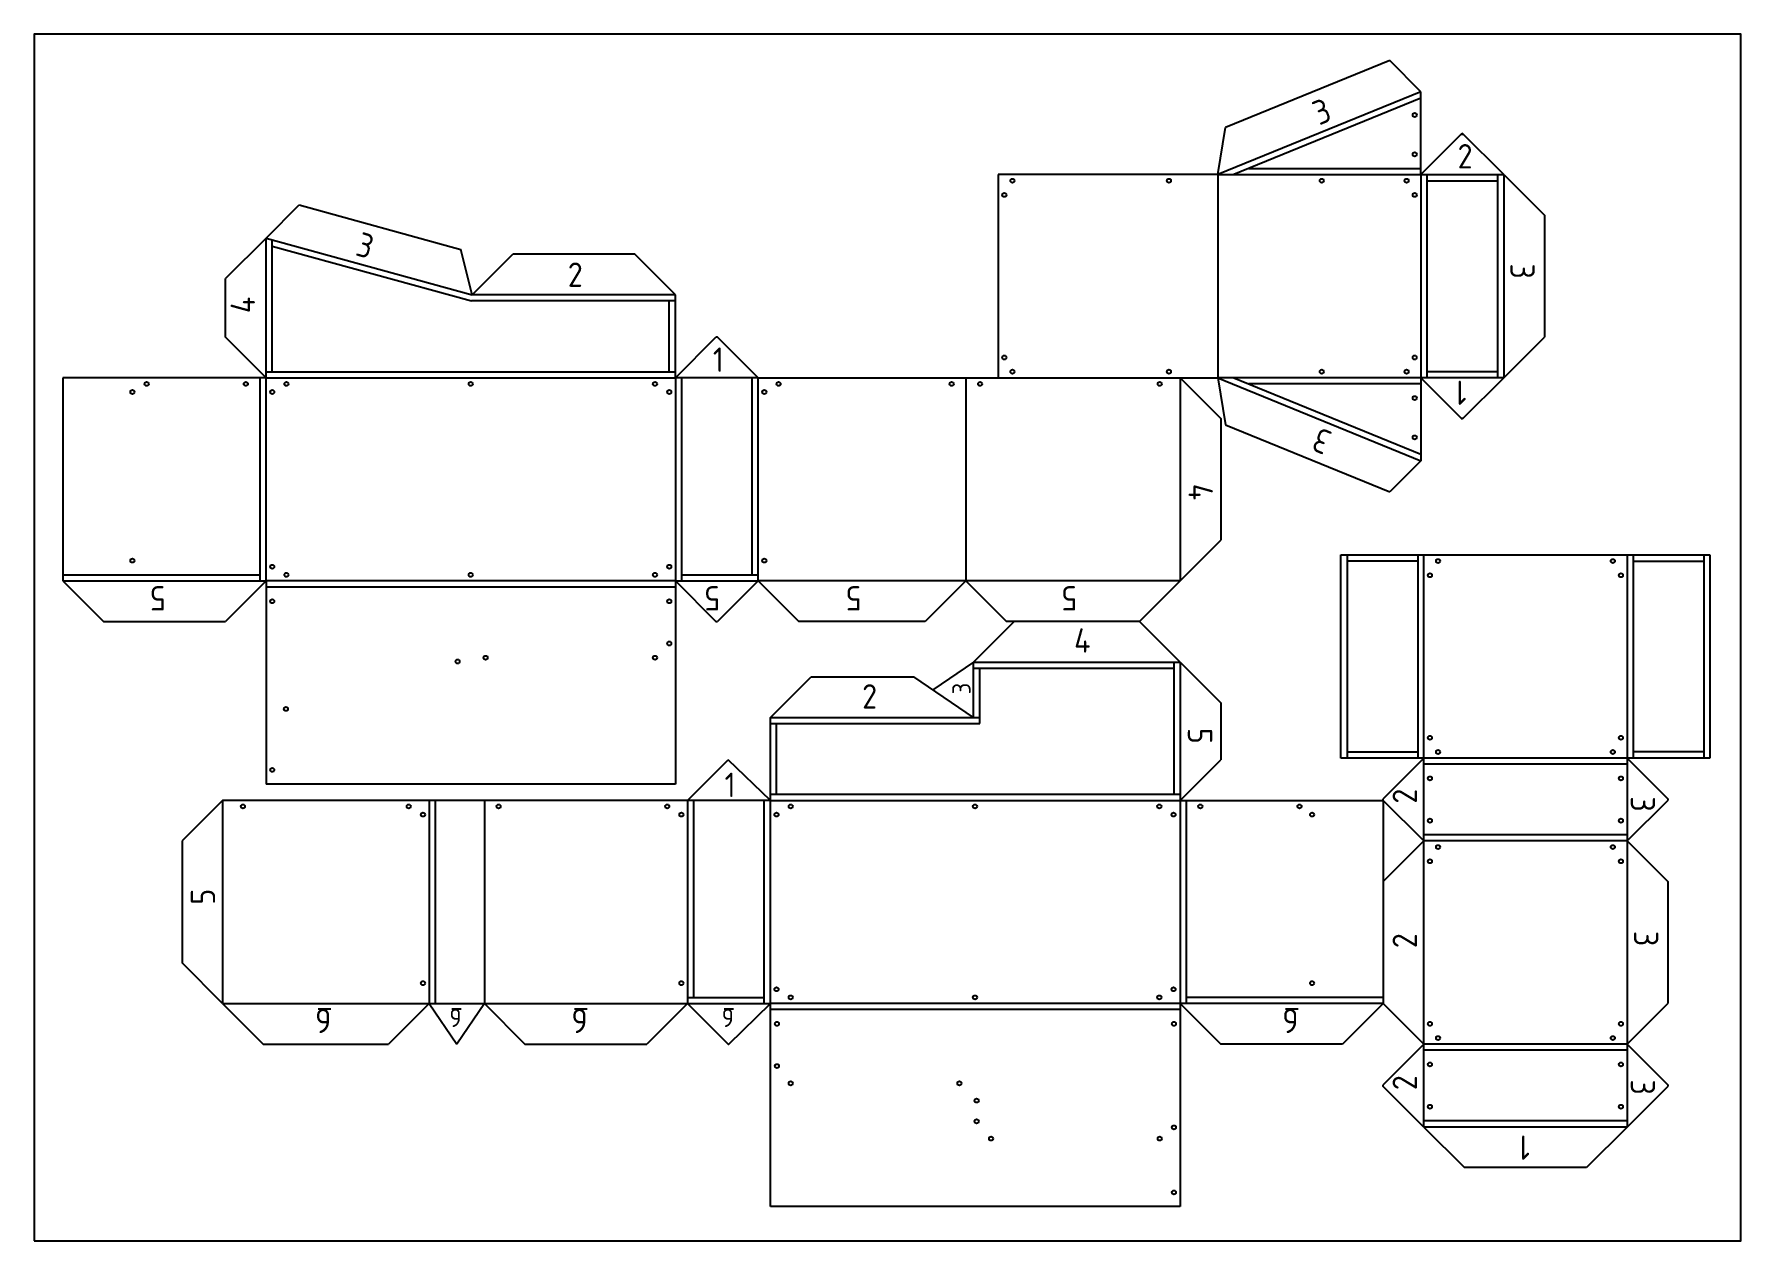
# Model space of a CAD drawing. Header units: centimetres. Extents: x 0 to 42, y 0 to 29.7.
import ezdxf

# ---------------------------------------------------------------- set-up
doc = ezdxf.new("R2010")
doc.units = ezdxf.units.CM
for name, color, linetype in [('contorno', 3, 'Continuous'), ('corte', 5, 'Continuous'), ('dobras', 6, 'Continuous'), ('gravura', 1, 'Continuous')]:
    doc.layers.add(name, color=color, linetype=linetype)
doc.styles.add('Mobiliário 1_10', font='isocp3.shx', dxfattribs={"height": 0.6})

msp = doc.modelspace()

# ---------------------------------------------------------------- linework, layer by layer
msp.add_lwpolyline([(0, 0), (42, 0), (42, 29.7), (0, 29.7)], close=True)
at = {"layer": 'contorno'}
for p, q in [((34.125, 28.12), (29.522, 26.242)), ((29.89, 26.392), (34.125, 26.392)), ((34.275, 26.242), (34.275, 21.242)), ((34.275, 26.092), (36.015, 26.092)), ((36.015, 26.242), (36.015, 21.242)), ((5.859, 21.392), (5.859, 24.64)), ((5.859, 24.485), (10.759, 23.132)), ((15.779, 23.132), (10.759, 23.132)), ((15.629, 21.392), (15.629, 23.132)), ((5.559, 16.242), (5.559, 21.242)), ((5.709, 21.392), (15.779, 21.392)), ((15.929, 21.242), (15.929, 16.242)), ((17.669, 16.392), (17.669, 21.242)), ((29.522, 21.242), (34.125, 19.364)), ((34.125, 21.092), (29.89, 21.092)), ((36.015, 21.392), (34.275, 21.392)), ((32.309, 16.882), (32.309, 11.882)), ((34.049, 16.882), (34.049, 11.882)), ((39.349, 16.882), (39.349, 11.882)), ((41.089, 16.882), (41.089, 11.882)), ((0.709, 16.392), (5.559, 16.392)), ((15.929, 16.392), (17.819, 16.392)), ((34.049, 16.732), (32.309, 16.732)), ((39.349, 16.732), (41.089, 16.732)), ((15.779, 16.092), (5.709, 16.092)), ((23.119, 14.092), (28.049, 14.092)), ((23.269, 12.732), (23.269, 14.092)), ((28.049, 14.242), (28.049, 10.992)), ((18.119, 12.732), (23.269, 12.732)), ((18.269, 10.992), (18.269, 12.732)), ((23.119, 12.882), (23.269, 12.882)), ((32.309, 12.032), (34.049, 12.032)), ((41.089, 12.032), (39.349, 12.032)), ((39.199, 11.732), (34.199, 11.732)), ((18.119, 10.992), (28.199, 10.992)), ((9.869, 10.842), (9.869, 5.842)), ((16.229, 10.842), (16.229, 5.992)), ((17.969, 5.842), (17.969, 10.842)), ((28.349, 10.842), (28.349, 5.842)), ((39.199, 9.992), (34.199, 9.992)), ((16.079, 5.992), (17.969, 5.992)), ((33.199, 5.992), (28.349, 5.992)), ((6.99, 5.711), (7.302, 5.711)), ((10.276, 5.711), (10.51, 5.711)), ((13.298, 5.711), (13.61, 5.711)), ((16.977, 5.711), (17.211, 5.711)), ((28.199, 5.692), (18.119, 5.692)), ((30.791, 5.711), (31.104, 5.711)), ((39.199, 4.692), (34.199, 4.692)), ((39.199, 2.952), (34.199, 2.952))]:
    msp.add_line(p, q, dxfattribs=at)
at = {"layer": 'corte'}
for p, q in [((33.358, 29.049), (29.318, 27.4)), ((34.125, 28.282), (33.358, 29.049)), ((34.125, 26.242), (34.125, 28.282)), ((29.125, 26.242), (29.318, 27.4)), ((34.125, 26.242), (35.145, 27.262)), ((35.125, 27.242), (35.165, 27.242)), ((36.165, 26.242), (35.145, 27.262)), ((29.125, 26.242), (23.725, 26.242)), ((23.725, 26.242), (23.725, 21.242)), ((36.165, 26.242), (37.165, 25.242)), ((5.709, 24.682), (6.522, 25.495)), ((6.522, 25.495), (10.498, 24.397)), ((37.165, 25.242), (37.165, 22.242)), ((5.709, 24.682), (4.709, 23.682)), ((10.779, 23.282), (10.498, 24.397)), ((10.779, 23.282), (11.779, 24.282)), ((14.779, 24.282), (11.779, 24.282)), ((15.779, 23.282), (14.779, 24.282)), ((4.709, 22.242), (4.709, 23.682)), ((15.779, 21.242), (15.779, 23.282)), ((5.709, 21.242), (4.709, 22.242)), ((15.779, 21.242), (16.779, 22.242)), ((16.819, 22.242), (16.779, 22.242)), ((17.819, 21.242), (16.819, 22.242)), ((36.165, 21.242), (37.165, 22.242)), ((5.709, 21.242), (0.709, 21.242)), ((0.709, 21.242), (0.709, 16.242)), ((17.819, 21.242), (22.929, 21.242)), ((22.929, 21.242), (28.199, 21.242)), ((28.199, 21.242), (29.199, 20.242)), ((28.199, 21.242), (29.125, 21.242)), ((29.125, 21.242), (29.318, 20.083)), ((34.125, 21.242), (34.125, 19.202)), ((34.125, 21.242), (35.145, 20.222)), ((36.165, 21.242), (35.145, 20.222)), ((29.199, 20.242), (29.199, 17.242)), ((35.165, 20.242), (35.125, 20.242)), ((29.318, 20.083), (33.358, 18.435)), ((34.125, 19.202), (33.358, 18.435)), ((28.199, 16.242), (29.199, 17.242)), ((32.159, 11.882), (32.159, 16.882)), ((32.159, 16.882), (34.199, 16.882)), ((34.199, 16.882), (39.199, 16.882)), ((39.199, 16.882), (41.239, 16.882)), ((41.239, 16.882), (41.239, 11.882)), ((0.709, 16.242), (1.709, 15.242)), ((5.709, 16.242), (4.709, 15.242)), ((5.709, 16.242), (5.709, 11.242)), ((15.779, 16.242), (15.779, 11.242)), ((15.779, 16.242), (16.779, 15.242)), ((17.819, 16.242), (16.819, 15.242)), ((17.819, 16.242), (18.819, 15.242)), ((22.929, 16.242), (21.929, 15.242)), ((22.929, 16.242), (23.929, 15.242)), ((28.199, 16.242), (27.199, 15.242)), ((1.709, 15.242), (4.709, 15.242)), ((16.779, 15.242), (16.819, 15.242)), ((21.929, 15.242), (18.819, 15.242)), ((23.119, 14.242), (24.119, 15.242)), ((27.199, 15.242), (23.929, 15.242)), ((28.199, 14.242), (27.199, 15.242)), ((18.119, 12.882), (19.119, 13.882)), ((19.119, 13.882), (21.648, 13.882)), ((23.119, 12.882), (21.648, 13.882)), ((23.119, 14.242), (22.119, 13.562)), ((28.199, 14.242), (29.199, 13.242)), ((29.199, 13.242), (29.199, 11.842)), ((18.119, 10.842), (18.119, 12.882)), ((16.079, 10.842), (17.079, 11.842)), ((18.119, 10.842), (17.079, 11.842)), ((28.199, 10.842), (29.199, 11.842)), ((34.199, 11.882), (32.159, 11.882)), ((34.199, 11.882), (33.199, 10.882)), ((41.239, 11.882), (39.199, 11.882)), ((39.199, 11.882), (40.199, 10.882)), ((15.779, 11.242), (5.709, 11.242)), ((4.639, 10.842), (3.639, 9.842)), ((9.719, 10.842), (4.639, 10.842)), ((11.079, 10.842), (9.719, 10.842)), ((16.079, 10.842), (11.079, 10.842)), ((28.199, 10.842), (33.199, 10.842)), ((33.199, 10.842), (33.199, 10.882)), ((33.199, 10.842), (33.199, 5.842)), ((34.199, 9.842), (33.199, 10.842)), ((39.199, 9.842), (40.199, 10.842)), ((40.199, 10.882), (40.199, 10.842)), ((3.639, 9.842), (3.639, 6.842)), ((34.199, 9.842), (33.199, 8.842)), ((39.199, 9.842), (40.199, 8.842)), ((40.199, 8.842), (40.199, 5.842)), ((4.639, 5.842), (3.639, 6.842)), ((4.639, 5.842), (5.639, 4.842)), ((9.719, 5.842), (8.719, 4.842)), ((9.719, 5.842), (10.399, 4.842)), ((11.079, 5.842), (10.399, 4.842)), ((11.079, 5.842), (12.079, 4.842)), ((16.079, 5.842), (15.079, 4.842)), ((16.079, 5.842), (17.079, 4.842)), ((17.099, 4.842), (18.119, 5.842)), ((18.119, 0.842), (18.119, 5.842)), ((28.199, 5.842), (28.199, 0.842)), ((28.199, 5.842), (29.199, 4.842)), ((33.199, 5.842), (32.199, 4.842)), ((34.199, 4.842), (33.199, 5.842)), ((39.199, 4.842), (40.199, 5.842)), ((5.639, 4.842), (8.719, 4.842)), ((12.079, 4.842), (15.079, 4.842)), ((17.079, 4.842), (17.099, 4.842)), ((32.199, 4.842), (29.199, 4.842)), ((34.199, 4.842), (33.199, 3.842)), ((39.199, 4.842), (40.199, 3.842)), ((33.199, 3.802), (33.199, 3.842)), ((34.199, 2.802), (33.199, 3.802)), ((39.199, 2.802), (40.199, 3.802)), ((40.199, 3.842), (40.199, 3.802)), ((34.199, 2.802), (35.199, 1.802)), ((39.199, 2.802), (38.199, 1.802)), ((38.199, 1.802), (35.199, 1.802)), ((28.199, 0.842), (18.119, 0.842))]:
    msp.add_line(p, q, dxfattribs=at)
at = {"layer": 'dobras'}
for p, q in [((34.125, 28.282), (29.125, 26.242)), ((29.125, 26.242), (29.125, 21.242)), ((29.125, 26.242), (34.125, 26.242)), ((34.125, 26.242), (34.125, 21.242)), ((34.125, 26.242), (36.165, 26.242)), ((36.165, 26.242), (36.165, 21.242)), ((5.709, 21.242), (5.709, 24.682)), ((5.709, 24.682), (10.779, 23.282)), ((15.779, 23.282), (10.779, 23.282)), ((5.709, 21.242), (15.779, 21.242)), ((5.709, 16.242), (5.709, 21.242)), ((15.779, 21.242), (15.779, 16.242)), ((17.819, 21.242), (15.779, 21.242)), ((17.819, 16.242), (17.819, 21.242)), ((22.929, 21.242), (22.929, 16.242)), ((28.199, 21.242), (28.199, 16.242)), ((34.125, 21.242), (29.125, 21.242)), ((29.125, 21.242), (34.125, 19.202)), ((36.165, 21.242), (34.125, 21.242)), ((34.199, 11.882), (34.199, 16.882)), ((39.199, 16.882), (39.199, 11.882)), ((0.709, 16.242), (5.709, 16.242)), ((15.779, 16.242), (5.709, 16.242)), ((15.779, 16.242), (17.819, 16.242)), ((22.929, 16.242), (17.819, 16.242)), ((28.199, 16.242), (22.929, 16.242)), ((23.119, 12.882), (23.119, 14.242)), ((23.119, 14.242), (28.199, 14.242)), ((28.199, 14.242), (28.199, 10.842)), ((18.119, 12.882), (23.119, 12.882)), ((39.199, 11.882), (34.199, 11.882)), ((34.199, 9.842), (34.199, 11.882)), ((39.199, 11.882), (39.199, 9.842)), ((4.639, 10.842), (4.639, 5.842)), ((9.719, 10.842), (9.719, 5.842)), ((11.079, 10.842), (11.079, 5.842)), ((18.119, 10.842), (16.079, 10.842)), ((16.079, 10.842), (16.079, 5.842)), ((18.119, 10.842), (28.199, 10.842)), ((18.119, 5.842), (18.119, 10.842)), ((28.199, 10.842), (28.199, 5.842)), ((39.199, 9.842), (34.199, 9.842)), ((34.199, 4.842), (34.199, 9.842)), ((39.199, 9.842), (39.199, 4.842)), ((4.639, 5.842), (9.719, 5.842)), ((9.719, 5.842), (11.079, 5.842)), ((11.079, 5.842), (16.079, 5.842)), ((16.079, 5.842), (18.119, 5.842)), ((28.199, 5.842), (18.119, 5.842)), ((33.199, 5.842), (28.199, 5.842)), ((39.199, 4.842), (34.199, 4.842)), ((34.199, 2.802), (34.199, 4.842)), ((39.199, 4.842), (39.199, 2.802)), ((39.199, 2.802), (34.199, 2.802))]:
    msp.add_line(p, q, dxfattribs=at)
at = {"layer": 'gravura'}
for centre in [(33.975, 27.709), (33.975, 26.742), (24.075, 26.092), (27.925, 26.092), (31.687, 26.092), (33.775, 26.092), (23.875, 25.742), (33.975, 25.742), (23.875, 21.742), (24.075, 21.392), (27.925, 21.392), (31.687, 21.392), (33.775, 21.392), (33.975, 21.742), (2.769, 21.092), (5.209, 21.092), (6.209, 21.092), (10.744, 21.092), (15.279, 21.092), (18.319, 21.092), (22.579, 21.092), (23.279, 21.092), (27.699, 21.092), (2.419, 20.892), (5.859, 20.892), (15.629, 20.892), (17.969, 20.892), (33.975, 20.742), (33.975, 19.775), (2.419, 16.742), (5.859, 16.592), (6.209, 16.392), (10.744, 16.392), (15.279, 16.392), (15.629, 16.592), (17.969, 16.742), (34.349, 16.382), (34.549, 16.732), (38.849, 16.732), (39.049, 16.382), (5.859, 15.742), (15.629, 15.742), (15.629, 14.702), (10.421, 14.259), (11.109, 14.352), (15.279, 14.352), (6.196, 13.092), (34.349, 12.382), (39.049, 12.382), (34.549, 12.032), (38.849, 12.032), (5.859, 11.592), (34.349, 11.382), (39.049, 11.382), (5.139, 10.692), (9.219, 10.692), (9.569, 10.492), (11.429, 10.692), (15.579, 10.692), (15.929, 10.492), (18.269, 10.492), (18.619, 10.692), (23.154, 10.692), (27.689, 10.692), (28.039, 10.492), (28.699, 10.692), (31.139, 10.692), (31.449, 10.492), (34.349, 10.342), (39.049, 10.342), (34.549, 9.692), (38.849, 9.692), (34.349, 9.342), (39.049, 9.342), (9.569, 6.342), (15.929, 6.342), (31.449, 6.342), (18.269, 6.192), (18.619, 5.992), (23.154, 5.992), (27.689, 5.992), (28.039, 6.192), (18.279, 5.342), (28.049, 5.342), (34.349, 5.342), (34.549, 4.992), (38.849, 4.992), (39.049, 5.342), (18.279, 4.302), (34.349, 4.342), (39.049, 4.342), (18.619, 3.877), (22.769, 3.877), (23.194, 3.452), (23.194, 2.942), (34.349, 3.302), (39.049, 3.302), (23.549, 2.517), (27.699, 2.517), (28.049, 2.792), (28.049, 1.192)]:
    msp.add_circle(centre, 0.05, dxfattribs=at)

# ---------------------------------------------------------------- texts
at = {"layer": 'contorno', "style": 'Mobiliário 1_10'}
for s, width, gutter_width, insert, char_height, attachment_point, rotation in [('3', 0.45937, 3, (31.746, 28.146), 0.6, 3, 22.3347), ('3', 0.45937, 3, (8.051, 24.84), 0.6, 1, 343.3539), ('3', 0.45937, 3, (36.926, 24.056), 0.6, 1, 270), ('4', 0.45937, 3, (4.835, 22.832), 0.6, 1, 90), ('1', 0.45937, 3, (35.248, 20.575), 0.6, 1, 180), ('3', 0.45937, 3, (31.746, 19.338), 0.6, 1, 157.6653), ('4', 0.45937, 3, (29.006, 18.633), 0.6, 1, 270), ('5', 0.45937, 3, (3.236, 15.515), 0.6, 1, 180), ('5', 0.45937, 3, (16.879, 15.515), 0.6, 1, 180), ('5', 0.45937, 3, (20.359, 15.515), 0.6, 1, 180), ('5', 0.45937, 3, (25.667, 15.515), 0.6, 1, 180), ('3', 0.34453, 2.25, (22.595, 13.451), 0.45, 1, 90), ('5', 0.45937, 3, (28.991, 12.624), 0.6, 1, 269.8473), ('2', 0.45937, 3, (33.43, 10.761), 0.6, 1, 90), ('3', 0.45937, 3, (39.889, 10.94), 0.6, 1, 270), ('5', 0.45937, 3, (3.854, 8.275), 0.6, 1, 89.8473), ('3', 0.45937, 3, (39.968, 7.629), 0.6, 1, 270), ('2', 0.45937, 3, (33.43, 7.204), 0.6, 1, 90), ('6', 0.45937, 3, (7.303, 5.112), 0.6, 1, 179.8473), ('6', 0.34453, 2.25, (10.511, 5.262), 0.45, 1, 179.8473), ('6', 0.45937, 3, (13.611, 5.112), 0.6, 1, 179.8473), ('6', 0.34453, 2.25, (17.212, 5.262), 0.45, 1, 179.8473), ('6', 0.45937, 3, (31.104, 5.112), 0.6, 1, 179.8473), ('2', 0.45937, 3, (33.43, 3.709), 0.6, 1, 90), ('3', 0.45937, 3, (39.889, 3.972), 0.6, 1, 270), ('1', 0.45937, 3, (36.809, 1.995), 0.6, 1, 180)]:
    msp.add_mtext_dynamic_manual_height_columns(s, width=width, gutter_width=gutter_width, heights=[0], dxfattribs=dict(at, insert=insert, char_height=char_height, attachment_point=attachment_point, rotation=rotation))
at = {"layer": 'contorno', "char_height": 0.6, "attachment_point": 1, "style": 'Mobiliário 1_10'}
for s, insert in [('\\pxt0.54169;2', (35.029, 26.994)), ('2', (13.133, 24.079)), ('1', (16.703, 21.988)), ('4', (25.592, 15.077)), ('2', (20.376, 13.7)), ('1', (16.992, 11.524))]:
    msp.add_mtext_dynamic_manual_height_columns(s, width=0.45937, gutter_width=3, heights=[0], dxfattribs=dict(at, insert=insert))

doc.saveas('drawing.dxf')
